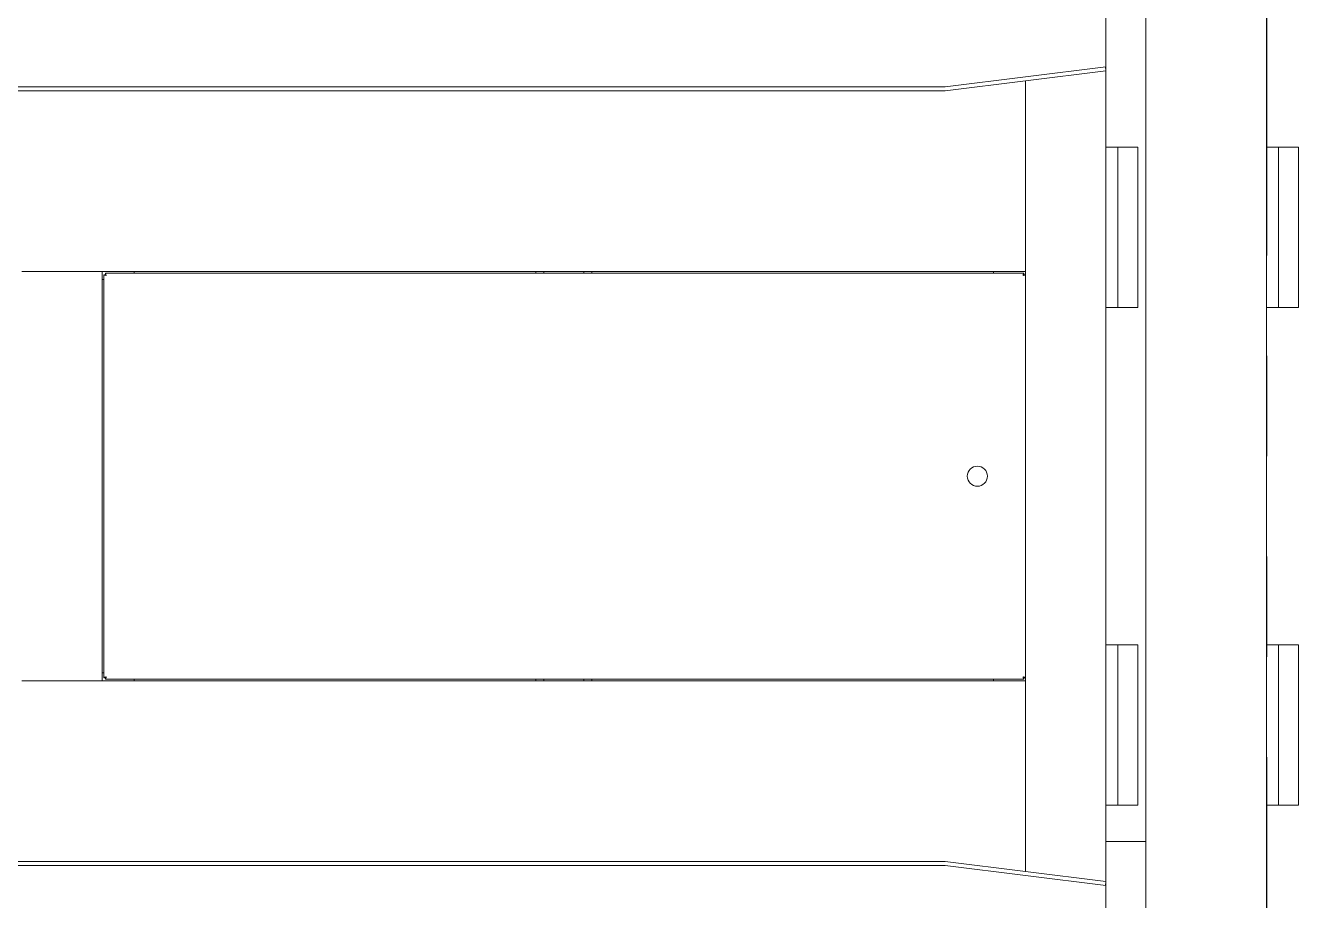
# Model space of a CAD drawing. Header units: millimetres. Extents: x -5 to 1510635, y -6 to 71285.
# Drawn here: x 1295951 to 1299122, y 35464 to 37645 of the extents above; entities that cross this region are included whole.
import ezdxf

# ---------------------------------------------------------------- set-up
doc = ezdxf.new("R2010")
doc.units = ezdxf.units.MM
doc.header["$LTSCALE"] = 1000
doc.linetypes.add('CENTER', pattern=[2, 1.25, -0.25, 0.25, -0.25])
doc.linetypes.add('PHANTOM', pattern=[2.5, 1.25, -0.25, 0.25, -0.25, 0.25, -0.25])
for name, color, linetype in [('2', 42, 'Continuous'), ('MP-1', 1, 'CENTER'), ('MP-8', 8, 'Continuous')]:
    doc.layers.add(name, color=color, linetype=linetype)

# ---------------------------------------------------------------- blocks, each defined once
blk = doc.blocks.new('17886555')
at = {"layer": 'MP-8', "linetype": 'Continuous', "lineweight": 15}
for p, q in [((252.9, 5540), (252.9, 5521)), ((452.9, 5540), (252.9, 5540)), ((452.9, 5540), (452.9, 5521)), ((872.9, 5540), (872.9, 5521)), ((1072.9, 5540), (872.9, 5540)), ((1072.9, 5540), (1072.9, 5521)), ((252.9, 5515), (252.9, 5521)), ((452.9, 5521), (452.9, 5515)), ((872.9, 5515), (872.9, 5521)), ((1072.9, 5521), (1072.9, 5515)), ((452.9, 5515), (252.9, 5515)), ((252.9, 5500), (252.9, 5515)), ((452.9, 5500), (452.9, 5515)), ((1072.9, 5515), (872.9, 5515)), ((872.9, 5500), (872.9, 5515)), ((1072.9, 5500), (1072.9, 5515)), ((-612.1, 5500), (252.9, 5500)), ((452.9, 5500), (252.9, 5500)), ((452.9, 5500), (872.9, 5500)), ((1072.9, 5500), (872.9, 5500)), ((1072.9, 5500), (1937.9, 5500)), ((1692.4, 5350), (-407.1, 5350)), ((1117.9, 5300), (1117.9, 5350)), ((252.9, 5340), (252.9, 5321)), ((452.9, 5340), (252.9, 5340)), ((452.9, 5321), (452.9, 5340)), ((872.9, 5340), (872.9, 5321)), ((1072.9, 5340), (872.9, 5340)), ((1072.9, 5321), (1072.9, 5340)), ((252.9, 5315), (252.9, 5321)), ((252.9, 5315), (452.9, 5315)), ((252.9, 5300), (252.9, 5315)), ((452.9, 5321), (452.9, 5315)), ((452.9, 5300), (452.9, 5315)), ((872.9, 5315), (872.9, 5321)), ((872.9, 5315), (1072.9, 5315)), ((872.9, 5300), (872.9, 5315)), ((1072.9, 5321), (1072.9, 5315)), ((1072.9, 5300), (1072.9, 5315)), ((152.9, 5300), (-327.1, 5300)), ((152.9, 5300), (252.9, 5300)), ((152.9, 5300), (177.9, 5100)), ((157.9, 5300), (153, 5299.4)), ((182.9, 5100), (157.9, 5300)), ((252.9, 5300), (452.9, 5300)), ((452.9, 5300), (872.9, 5300)), ((872.9, 5300), (1072.9, 5300)), ((1072.9, 5300), (1172.9, 5300)), ((1142.9, 5100), (1167.9, 5300)), ((1172.9, 5300), (1147.9, 5100)), ((1167.9, 5300), (1172.8, 5299.4)), ((1172.9, 5300), (1652.9, 5300)), ((395.9, 5200), (170.4, 5200)), ((395.9, 5200), (407.9, 5200)), ((411.9, 5200), (407.5, 5200)), ((407.9, 5200), (407.9, 4050)), ((409.9, 4054), (409.9, 5198)), ((409.9, 5198), (411.9, 5198)), ((411.9, 5200), (913.9, 5200)), ((411.9, 5200), (411.9, 5198)), ((918.3, 5200), (913.9, 5200)), ((913.9, 5200), (913.9, 5198)), ((915.9, 5198), (913.9, 5198)), ((915.9, 5198), (915.9, 4054)), ((917.9, 4050), (917.9, 5200)), ((917.9, 5200), (929.9, 5200)), ((929.9, 5200), (1155.4, 5200)), ((407.9, 5160), (409.9, 5160)), ((917.9, 5160), (915.9, 5160)), ((177.9, 2750), (177.9, 5100)), ((182.9, 2750), (182.9, 5100)), ((1142.9, 2750), (1142.9, 5100)), ((1147.9, 2750), (1147.9, 5100)), ((407.9, 4660), (409.9, 4660)), ((409.9, 4650), (407.9, 4650)), ((917.9, 4660), (915.9, 4660)), ((917.9, 4650), (915.9, 4650)), ((409.9, 4600), (407.9, 4600)), ((917.9, 4600), (915.9, 4600)), ((407.9, 4590), (409.9, 4590)), ((917.9, 4590), (915.9, 4590)), ((407.9, 4090), (409.9, 4090)), ((917.9, 4090), (915.9, 4090)), ((407.9, 4050), (917.9, 4050)), ((407.9, 4041), (407.9, 4050)), ((409.9, 4054), (411.9, 4054)), ((411.9, 4052), (411.9, 4054)), ((913.9, 4052), (411.9, 4052)), ((417.9, 4052), (417.9, 4050)), ((907.9, 4052), (907.9, 4050)), ((915.9, 4054), (913.9, 4054)), ((913.9, 4052), (913.9, 4054)), ((917.9, 4050), (917.9, 4041)), ((407.9, 4041), (407.9, 3959)), ((917.9, 4041), (917.9, 3959)), ((407.9, 3950), (407.9, 3959)), ((917.9, 3959), (917.9, 3950))]:
    blk.add_line(p, q, dxfattribs=at)
blk.add_circle((662.9, 5140), 12.5, dxfattribs=at)
for points in [[(412.9, 5197), (412.5, 5197.1), (412.1, 5197.2), (411.4, 5197.3), (411, 5197.4), (410.5, 5197.6), (410.3, 5197.7), (410, 5197.8), (409.9, 5197.9), (409.9, 5198)], [(411.9, 5200), (412, 5200), (412, 5199.9), (412.2, 5199.6), (412.3, 5199.4), (412.5, 5198.8), (412.5, 5198.5), (412.7, 5197.8), (412.8, 5197.4), (412.9, 5197)], [(412.9, 5197), (412.7, 5197.1), (412.6, 5197.2), (412.4, 5197.3), (412.3, 5197.4), (412.1, 5197.6), (412, 5197.7), (411.9, 5197.8), (411.9, 5197.9), (411.9, 5198)], [(411.9, 5198), (412, 5198), (412, 5198), (412.2, 5197.9), (412.3, 5197.8), (412.5, 5197.6), (412.5, 5197.5), (412.7, 5197.3), (412.8, 5197.1), (412.9, 5197)], [(912.9, 5197), (913, 5197.4), (913, 5197.8), (913.2, 5198.5), (913.3, 5198.8), (913.5, 5199.4), (913.5, 5199.6), (913.7, 5199.9), (913.8, 5200), (913.9, 5200)], [(913.9, 5198), (913.9, 5197.9), (913.9, 5197.8), (913.8, 5197.7), (913.7, 5197.6), (913.5, 5197.4), (913.4, 5197.3), (913.1, 5197.2), (913, 5197.1), (912.9, 5197)], [(915.9, 5198), (915.9, 5197.9), (915.8, 5197.8), (915.5, 5197.7), (915.3, 5197.6), (914.7, 5197.4), (914.4, 5197.3), (913.7, 5197.2), (913.3, 5197.1), (912.9, 5197)], [(912.9, 5197), (913, 5197.1), (913, 5197.3), (913.2, 5197.5), (913.3, 5197.6), (913.5, 5197.8), (913.5, 5197.9), (913.7, 5198), (913.8, 5198), (913.9, 5198)], [(409.9, 4054), (409.9, 4054.1), (410, 4054.2), (410.3, 4054.3), (410.5, 4054.4), (411, 4054.6), (411.4, 4054.7), (412.1, 4054.8), (412.5, 4054.9), (412.9, 4055)], [(412.9, 4055), (412.8, 4054.9), (412.7, 4054.7), (412.5, 4054.5), (412.5, 4054.4), (412.3, 4054.2), (412.2, 4054.1), (412, 4054), (412, 4054), (411.9, 4054)], [(412.9, 4055), (412.8, 4054.6), (412.7, 4054.2), (412.5, 4053.5), (412.5, 4053.2), (412.3, 4052.6), (412.2, 4052.4), (412, 4052.1), (412, 4052), (411.9, 4052)], [(411.9, 4054), (411.9, 4054.1), (411.9, 4054.2), (412, 4054.3), (412.1, 4054.4), (412.3, 4054.6), (412.4, 4054.7), (412.6, 4054.8), (412.7, 4054.9), (412.9, 4055)], [(912.9, 4055), (913, 4054.9), (913.1, 4054.8), (913.4, 4054.7), (913.5, 4054.6), (913.7, 4054.4), (913.8, 4054.3), (913.9, 4054.2), (913.9, 4054.1), (913.9, 4054)], [(912.9, 4055), (913.3, 4054.9), (913.7, 4054.8), (914.4, 4054.7), (914.7, 4054.6), (915.3, 4054.4), (915.5, 4054.3), (915.8, 4054.2), (915.9, 4054.1), (915.9, 4054)], [(913.9, 4054), (913.8, 4054), (913.7, 4054), (913.5, 4054.1), (913.5, 4054.2), (913.3, 4054.4), (913.2, 4054.5), (913, 4054.7), (913, 4054.9), (912.9, 4055)], [(913.9, 4052), (913.8, 4052), (913.7, 4052.1), (913.5, 4052.4), (913.5, 4052.6), (913.3, 4053.2), (913.2, 4053.5), (913, 4054.2), (913, 4054.6), (912.9, 4055)]]:
    blk.add_open_spline(points, degree=3, knots=[0, 0, 0, 0, 0.25, 0.25, 0.5, 0.5, 0.75, 0.75, 1, 1, 1, 1], dxfattribs=at)

msp = doc.modelspace()

# ---------------------------------------------------------------- linework, layer by layer
at = {"layer": 'MP-1', "color": 6, "linetype": 'PHANTOM'}
msp.add_lwpolyline([(1288042.216, 40821.768), (1299042.216, 40821.768), (1299042.216, 33783.768), (1288042.216, 33783.768)], close=True, dxfattribs=at)

# ---------------------------------------------------------------- block references
at = {"layer": '2', "linetype": 'ByBlock', "xscale": 2, "yscale": 2, "zscale": 2, "rotation": 270}
msp.add_blockref('17886555', (1288042.216, 37847.523), dxfattribs=at)

doc.saveas('drawing.dxf')
